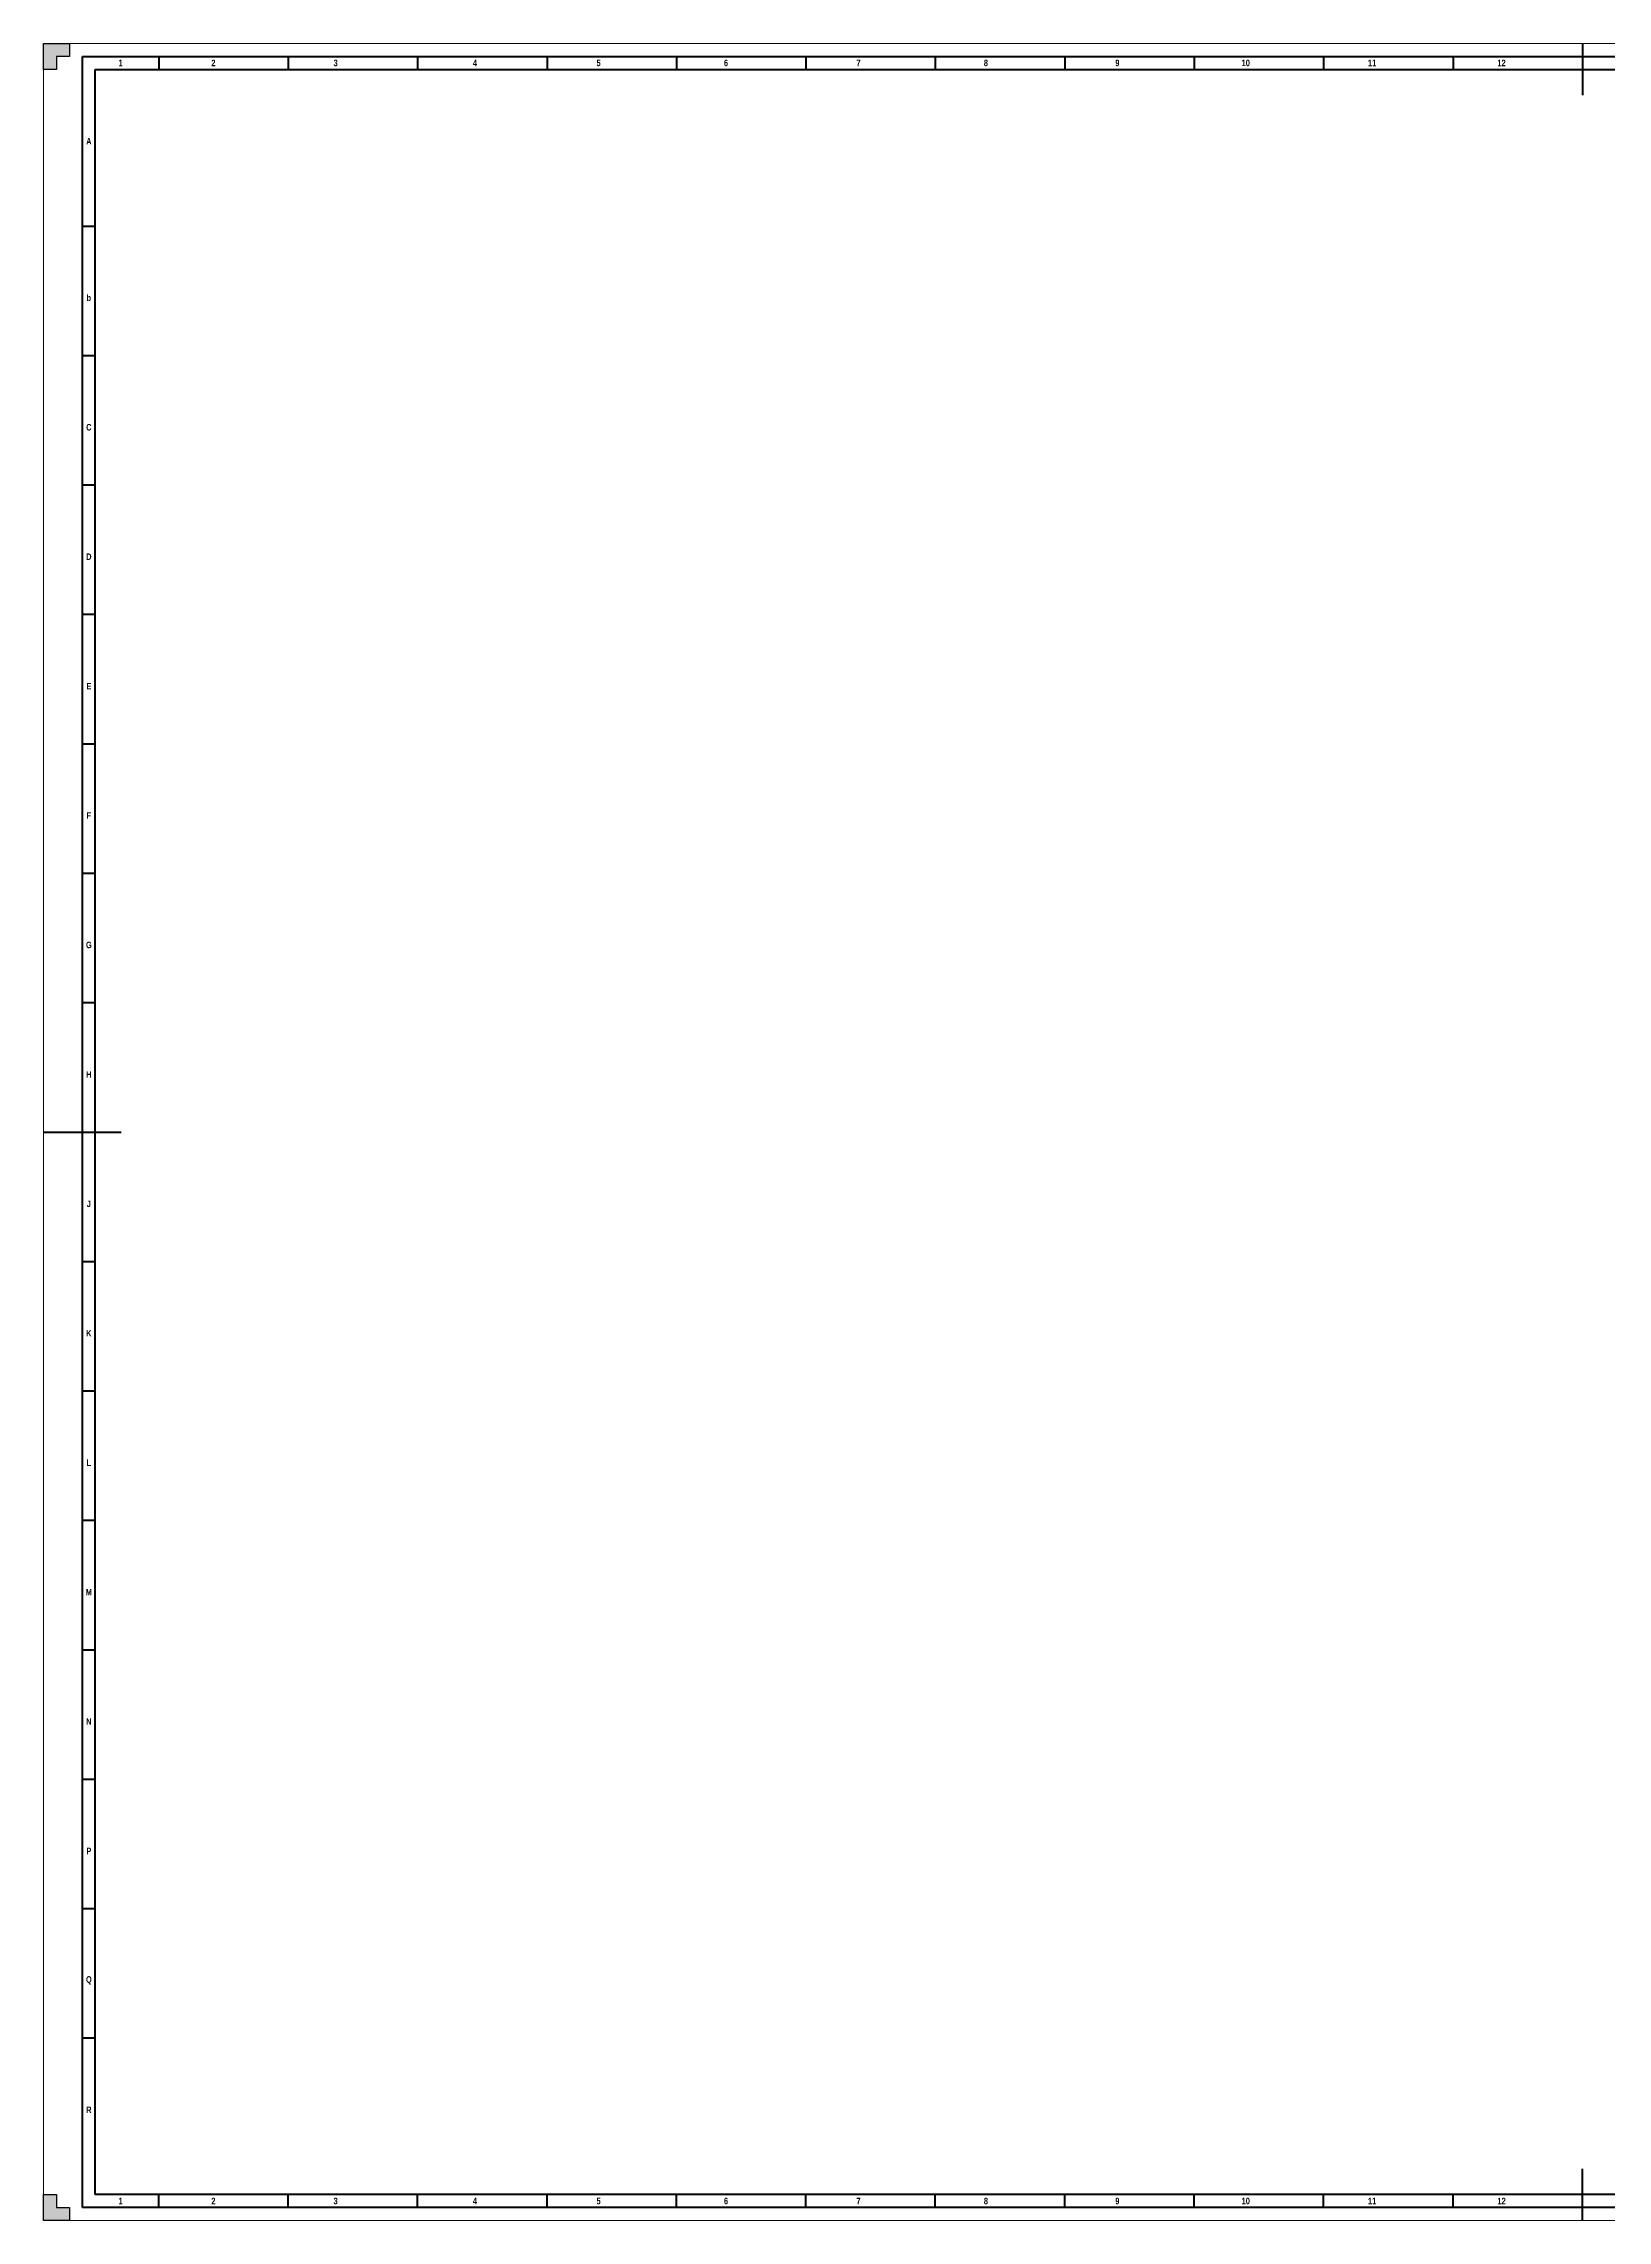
# Paper-space layout 'A0' of a CAD drawing. Header units: millimetres. Extents: x 223 to 1412, y 662 to 1503.
# Drawn here: x 223 to 827, y 662 to 1503 of the extents above; entities that cross this region are included whole.
import ezdxf

# ---------------------------------------------------------------- set-up
doc = ezdxf.new("R2010")
doc.units = ezdxf.units.MM
for name, color, linetype, lineweight in [('Linha de folha', 106, 'Continuous', 18), ('Linha_MargemA0A1', 106, 'Continuous', 100), ('Marca_Centro', 106, 'Continuous', 70), ('Sistema_Malha', 106, 'Continuous', 35)]:
    doc.layers.add(name, color=color, linetype=linetype, lineweight=lineweight)
doc.layers.add('Marca_corte', color=7, linetype='Continuous')
doc.styles.add('Texto legenda', font='techb___.ttf')

psp = doc.layouts.new('A0')

# ---------------------------------------------------------------- hatches: boundary and pattern name
at = {"layer": 'Marca_corte'}
h = psp.add_hatch(color=256, dxfattribs=at)
h.dxf.hatch_style = 1
h.paths.add_polyline_path([(232.78, 1502.69), (222.78, 1502.69), (222.78, 1492.69), (227.78, 1492.69), (227.78, 1497.69), (232.78, 1497.69)])
h.paths.add_polyline_path([(1411.78, 1502.69), (1401.78, 1502.69), (1401.78, 1497.69), (1406.78, 1497.69), (1406.78, 1492.69), (1411.78, 1492.69)])
h.paths.add_polyline_path([(1411.78, 671.69), (1406.78, 671.69), (1406.78, 666.69), (1401.78, 666.69), (1401.78, 661.69), (1411.78, 661.69)])
h.paths.add_polyline_path([(232.78, 666.69), (227.78, 666.69), (227.78, 671.69), (222.78, 671.69), (222.78, 661.69), (232.78, 661.69)])

# ---------------------------------------------------------------- linework, layer by layer
at = {"layer": 'Linha de folha'}
for p, q in [((222.78, 661.69), (222.78, 1502.69)), ((222.78, 1502.69), (1411.78, 1502.69)), ((1411.78, 661.69), (222.78, 661.69))]:
    psp.add_line(p, q, dxfattribs=at)
at = {"layer": 'Linha_MargemA0A1'}
for p, q in [((237.78, 666.69), (237.78, 1497.69)), ((237.78, 1497.69), (1406.78, 1497.69)), ((242.78, 671.69), (242.78, 1492.69)), ((242.78, 1492.69), (1401.78, 1492.69)), ((1401.78, 666.69), (237.78, 666.69)), ((1401.78, 671.69), (242.78, 671.69))]:
    psp.add_line(p, q, dxfattribs=at)
at = {"layer": 'Marca_Centro'}
for p, q in [((267.28, 1497.69), (267.28, 1492.69)), ((317.28, 1497.69), (317.28, 1492.69)), ((367.28, 1497.69), (367.28, 1492.69)), ((417.28, 1497.69), (417.28, 1492.69)), ((467.28, 1497.69), (467.28, 1492.69)), ((517.28, 1497.69), (517.28, 1492.69)), ((567.28, 1497.69), (567.28, 1492.69)), ((617.28, 1497.69), (617.28, 1492.69)), ((667.28, 1497.69), (667.28, 1492.69)), ((717.28, 1497.69), (717.28, 1492.69)), ((767.28, 1497.69), (767.28, 1492.69)), ((817.28, 1502.69), (817.28, 1482.69)), ((237.78, 1432.19), (242.78, 1432.19)), ((237.78, 1382.19), (242.78, 1382.19)), ((237.78, 1332.19), (242.78, 1332.19)), ((237.78, 1282.19), (242.78, 1282.19)), ((237.78, 1232.19), (242.78, 1232.19)), ((237.78, 1182.19), (242.78, 1182.19)), ((237.78, 1132.19), (242.78, 1132.19)), ((222.78, 1082.19), (252.78, 1082.19)), ((237.78, 1032.19), (242.78, 1032.19)), ((237.78, 1032.19), (242.78, 1032.19)), ((237.78, 982.19), (242.78, 982.19)), ((237.78, 932.19), (242.78, 932.19)), ((237.78, 882.19), (242.78, 882.19)), ((237.78, 832.19), (242.78, 832.19)), ((237.78, 782.19), (242.78, 782.19)), ((237.78, 732.19), (242.78, 732.19)), ((817.28, 661.69), (817.28, 681.69)), ((267.28, 666.69), (267.28, 671.69)), ((317.28, 666.69), (317.28, 671.69)), ((367.28, 666.69), (367.28, 671.69)), ((417.28, 666.69), (417.28, 671.69)), ((467.28, 666.69), (467.28, 671.69)), ((517.28, 666.69), (517.28, 671.69)), ((567.28, 666.69), (567.28, 671.69)), ((617.28, 666.69), (617.28, 671.69)), ((667.28, 666.69), (667.28, 671.69)), ((717.28, 666.69), (717.28, 671.69)), ((767.28, 666.69), (767.28, 671.69))]:
    psp.add_line(p, q, dxfattribs=at)
at = {"layer": 'Marca_corte'}
for points in [[(232.78, 1502.69), (232.78, 1497.69), (227.78, 1497.69), (227.78, 1492.69), (222.78, 1492.69), (222.78, 1502.69)], [(222.78, 671.69), (227.78, 671.69), (227.78, 666.69), (232.78, 666.69), (232.78, 661.69), (222.78, 661.69)]]:
    psp.add_lwpolyline(points, close=True, dxfattribs=at)

# ---------------------------------------------------------------- texts
at = {"layer": 'Sistema_Malha', "char_height": 2.5, "attachment_point": 5, "style": 'Texto legenda'}
for s, width, heights, insert in [('1', 29.5, [0], (252.53, 1495.19)), ('1', 29.5, [0], (252.53, 1495.19)), ('                2', 29.5, [0], (282.03, 1495.19)), ('         3', 29.5, [0], (332.03, 1495.19)), ('      4', 29.5, [0], (387.05, 1495.19)), ('             5', 29.5, [0], (432.03, 1495.19)), ('           6', 29.5, [0], (482.03, 1495.19)), ('              7   ', 29.5, [0], (532.03, 1495.19)), ('            8  ', 29.5, [0], (582.03, 1495.19)), ('              9', 29.5, [0], (632.03, 1495.19)), ('             10', 29.5, [0], (682.03, 1495.19)), ('          11', 29.5, [0], (732.03, 1495.19)), ('          12', 29.5, [0], (782.03, 1495.19)), ('A', 5, [0], (240.28, 1464.94)), ('b', 5, [0], (240.28, 1404.44)), ('C', 5, [0], (240.28, 1354.44)), ('D', 5, [0], (240.28, 1304.44)), ('E', 5, [0], (240.28, 1254.44)), ('F', 5, [0], (240.28, 1204.44)), ('G', 5, [0], (240.28, 1154.44)), ('H', 5, [0], (240.28, 1104.44)), ('\\pxt1;J', 9.6643, [4.86], (240.28, 1054.44)), ('K', 5, [0], (240.28, 1004.44)), ('L', 5, [0], (240.28, 954.44)), ('M', 5, [2.53], (240.28, 904.44)), ('N', 5, [0], (240.28, 854.44)), ('P', 5, [0], (240.28, 804.44)), ('Q', 5, [0], (240.28, 754.44)), ('R', 5, [2.53], (240.28, 704.44)), ('1', 29.5, [0], (252.53, 669.19)), ('                2', 29.5, [0], (282.03, 669.19)), ('         3', 29.5, [0], (332.03, 669.19)), ('      4', 29.5, [0], (387.05, 669.19)), ('             5', 29.5, [0], (432.03, 669.19)), ('           6', 29.5, [0], (482.03, 669.19)), ('              7   ', 29.5, [0], (532.03, 669.19)), ('            8  ', 29.5, [0], (582.03, 669.19)), ('              9', 29.5, [0], (632.03, 669.19)), ('             10', 29.5, [0], (682.03, 669.19)), ('          11', 29.5, [0], (732.03, 669.19)), ('          12', 29.5, [0], (782.03, 669.19))]:
    psp.add_mtext_dynamic_manual_height_columns(s, width=width, gutter_width=12.5, heights=heights, dxfattribs=dict(at, insert=insert))

doc.saveas('drawing.dxf')
